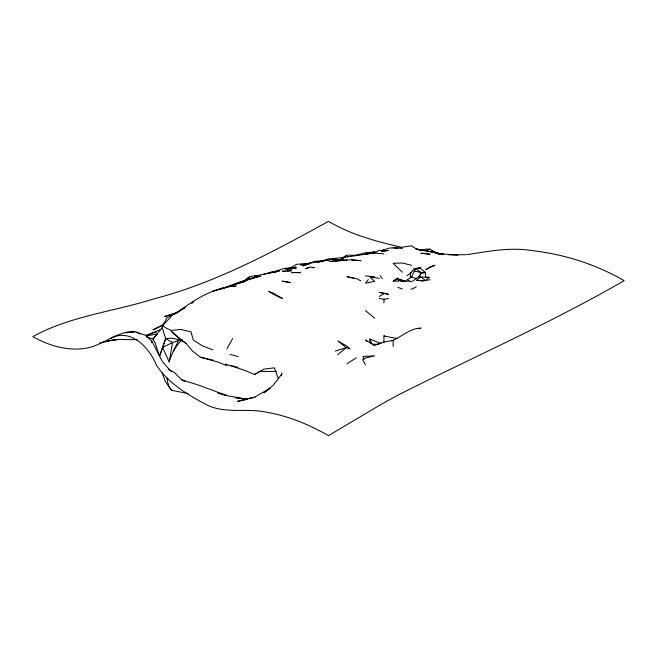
<?xml version="1.0" encoding="UTF-8"?>
<svg xmlns="http://www.w3.org/2000/svg" width="657" height="657" viewBox="0 0 657 657"><rect width="100%" height="100%" fill="white"/><g stroke="black" fill="none" stroke-linecap="round" stroke-linejoin="round"><path stroke-width="0.99" d="M393.173 346.559L393.173 340.392L383.934 341.993L374.695 345.303L373.012 344.909M407.028 275.612L410.477 273.213L414.189 268.664L419.79 267.834L425.514 272.581L425.506 277.188L429.382 277.435L425.564 280.506L430.13 279.742M383.934 302.852L384.09 299.296L379.319 298.483M281.303 375.443L281.631 373.496L282.305 373.168M233.194 286.682L236.109 286.009C215.389 287.109 196.919 297.966 180.675 310.104L184.633 307.755L166.87 317.906L162.681 325.601L162.197 327.613L165.679 338.56L162.591 347.438L169.169 361.908L172.545 342.519L181.233 339.661M151.48 342.74L151.956 341.303L145.846 335.316L136.237 332.228M159.536 356.349L162.591 347.438L172.545 342.519L165.679 338.56L159.536 356.349L155.29 343.225L152.958 339.045L146.741 337.156M398.585 280.999L399.004 279.841L397.797 278.223L393.173 281.196L398.585 280.999L397.797 278.223L393.173 281.196M169.169 361.908C171.682 353.556 175.674 345.41 182.482 339.726M419.831 275.965L420.891 273.468L420.611 272.376L416.267 268.647L414.189 268.664M419.79 267.834L416.267 268.647L414.206 271.062L411.652 276.958L407.028 280.022L409.5 281.525M173.3 351.479L178.581 340.425M226.87 348.892L232.635 338.552M412.448 281.253L418.796 276.663L420.891 273.468L425.514 272.581L423.666 272.179M245.866 280.301C248.034 276.17 252.961 275.792 257.109 275.956L254.588 276.121L277.87 271.407M368.314 279.521L365.514 283.175L374.695 281.385L370.072 277.123L379.311 278.305M281.705 374.227L273.066 385.388L263.827 392.87L270.175 388.221L254.588 397.124L237.53 401.378L246.235 399.546M245.751 280.235L246.925 278.782L245.874 280.046M162.197 327.613L152.958 339.045L157.631 333.912L146.01 335.998M171.436 316.28L162.681 325.601L166.541 328.385L171.436 330.422L180.675 329.469L191.015 331.851L193.207 339.981L201.945 345.598L212.958 349.91M191.721 303.501L193.856 301.481M246.005 280.096L249.964 276.581L243.928 281.122M337.739 354.681L346.264 347.627L350.017 348.974L346.978 346.132L337.739 340.909L346.264 347.627L335.259 351.117M411.652 272.294L410.477 273.213L410.198 277.032L411.652 276.958L416.481 278.634M420.891 276.827L416.267 280.44L425.416 280.482L420.891 276.827L418.796 276.663M182.95 309.077L185.299 307.254M346.978 363.797L356.217 357.868M379.311 296.406L384.797 293.375L388.55 294.369L379.319 292.34L384.797 293.375M225.441 364.044L245.348 370.589L254.588 374.506L263.827 369.177L274.339 367.813L278.231 378.407M342.814 258.127L346.198 256.09L343.126 257.881M341.246 258.562L346.978 255.138L356.217 255.343L354.649 255.63L360.2 254.234L357.014 255.245M254.588 374.506L260.468 371.041M180.675 310.613L171.436 315.179L176.051 313.381L164.513 316.543L178.121 312.28M416.267 286.854L411.652 289.195L410.814 289.023M134.48 331.473L134.085 331.44C117.176 331.473 104.208 344.096 88.284 347.791C69.199 351.733 49.447 346.091 32.85 336.622C69.971 316.132 112.971 311.714 152.958 299.157L153.13 299.107C215.397 282.978 272.491 252.165 328.5 221.36C350.937 234.631 376.289 241.472 401.484 247.287M162.944 324.936L152.958 329.904L162.197 325.387M391.424 340.868C401.641 337.14 409.516 328.295 420.891 328.089L419.117 328.796M160.522 329.559L145.813 335.522M240.733 282.034L249.003 279.373M242.219 281.401L222.255 288.768M239.805 282.428L236.109 284.005L245.348 281.36L226.87 286.937L247.73 279.25L260.772 276.112L250.949 278.814M248.814 279.644L254.588 277.426L250.892 278.757M308.519 263.761L314.637 261.289L323.885 260.714L322.037 261.158M222.288 288.612L226.87 287.134L219.463 289.302M419.256 268.417L420.891 267.769M308.371 263.843L310.022 263.186L296.496 264.344L290.074 268.048L291.544 267.621L286.92 268.787M221.352 288.891L225.064 287.495L212.983 291.191L217.615 289.836M240.733 282.264L245.348 280.547L231.486 285.573L239.797 282.551M382.505 250.374L389.387 248.05L396.467 247.763M153.861 332.861L156.588 331.9M110.195 338.527C130.546 327.465 149.385 347.619 156.506 365.267C168.8 383.91 188.978 395.58 208.392 405.64C225.992 413.409 245.422 408.482 263.827 411.725C286.707 415.29 308.462 424.217 328.5 435.64L374.695 408.202A642.686 371.057 -60 0 1 402.413 392.853C476.424 355.683 552.348 322.127 624.15 280.687C595.924 264.254 564.166 254.243 531.759 250.563C510.07 247.065 488.471 251.352 467.086 254.629M375.18 251.483L365.456 254.202L346.978 256.994L347.553 256.862M146.708 335.259L152.958 333.173M420.891 250.366L425.514 250.728L430.13 249.217L435.862 253.224M321.33 261.149L328.5 258.948L345.631 257.314L343.176 257.79M357.145 255.203L365.456 252.625L373.693 252.247M246.276 280.26L249.044 279.381M321.109 261.272L323.876 260.41L320.657 261.059M305.406 268.508L309.89 267.128M263.827 274.207L273.066 271.727L279.463 270.717M279.529 270.627L272.918 272.45L279.619 270.602M273.361 272.368L279.151 270.717L268.45 272.827C276.786 273.057 283.036 265.822 291.544 268.918L285.278 268.918L296.159 267.103L290.624 268.319M364.758 254.629L369.185 253.446M382.087 250.572L383.934 250.087L381.216 250.67M420.759 250.358L426.401 249.052L430.13 249.217M286.928 269.132L288.776 268.721M99.568 343.061L116.002 339.538L107.649 340.852L120.182 339.472L137.239 339.702M369.152 253.388L365.456 254.136L369.152 253.684M245.348 399.185L236.109 397.822L245.348 399.185L255.064 397.304M317.413 262.472L319.261 262.127M321.109 261.79L323.876 261.272L311.574 262.767L302.959 265.945L310.022 263.457L300.783 264.935L304.495 264.631M287.15 268.968L289.088 268.623L286.534 269.017M323.885 260.714L320.148 261.355L333.107 259.211L343.332 259.761L332.048 259.827M306.351 264.393L308.19 264.081M383.934 299.264L388.558 298.524M399.357 247.632L411.693 245.841L416.267 249.036L419.963 250.095L415.782 248.814L443.376 254.218L437.743 253.471M325.732 260.451L328.5 260.057M382.087 251.327L388.558 250.465L381.627 251.056M373.948 252.428L365.456 254.202L369.004 253.249L374.695 253.002L383.934 253.972M372.848 253.224L374.695 253.002L379.319 250.194L384.304 250.99L381.988 251.056M334.971 261.19L346.978 259.95M306.326 268.417L308.174 268.228M312.789 267.752L314.637 267.571L310.17 267.12M425.416 280.482L420.891 280.917L425.44 280.58M165.679 338.56L171.436 338.125L180.675 340.022L186.555 343.57M285.081 271.136L282.305 271.316L291.544 270.717L286.928 271.021M466.076 254.686L448.608 254.834M285.278 268.918L296.167 268.376L286.92 268.812M334.043 259.835L337.739 259.679L334.158 259.802M276.498 371.402L259.614 371.451M134.48 332.335L125.241 332.508L127.187 332.844M333.124 261.412L329.19 261.47L350.682 259.729L360.833 260.689L351.602 259.983M372.33 344.293L378.769 344.235M354.378 255.474L358.065 255.466M441.348 254.538L443.335 254.588M425.514 272.581L420.611 272.376L414.206 271.062M457.847 255.212L437.891 253.487M422.451 276.967L429.382 277.435M397.789 247.985L393.173 247.632L402.413 248.445M365.456 275.915L374.695 276.794M247.295 399.201L227.987 395.867L218.099 393.009M166.829 377.611L168.627 386.176L171.436 390.291L188.198 393.551M383.934 342.683L383.934 335.941L384.723 336.088M383.934 335.941L397.46 338.642M425.514 250.728L434.745 252.608M180.675 340.022L171.239 331.325L186.432 343.89L192.509 351.052L200.336 357.203L213.492 360.274M440.141 253.947L436.297 252.978L439.771 254.021M411.652 265.346L402.413 263.014L393.173 263.285L402.413 272.244M230.829 365.506L238.105 367.394M230.131 354.435L238.31 356.611M200.336 357.203L217.631 361.974L226.87 365.703M217.968 392.976L226.435 395.473L199.153 385.298L181.718 379.82L183.303 380.797M399.546 280.58L402.413 281.508L399.004 279.841M439.517 253.807L434.753 252.157L438.597 254.054M397.797 287.38L402.413 288.998M400.129 279.907L407.036 281.533L399.366 279.636L405.147 281.631L397.789 278.74M407.028 280.022L411.652 281.828M370.376 343.439L369.817 339.069L381.109 343.496M135.178 331.613L140.302 334.043M356.217 278.543L360.833 280.826M431.6 250.35L438.506 253.98M168.184 368.979L174.171 372.305L180.946 379.064L184.896 381.635M374.695 345.303L365.456 340.096L366.893 341.295M365.456 310.564L374.695 318.218M171.436 371.837L162.197 361.284L151.956 341.303M380.116 275.669L382.382 278.765M171.436 390.291L164.997 380.838L162.197 372.905M365.456 364.857L362.607 359.527L365.637 357.991L374.695 355.815L362.968 356.447L364.208 359.124M369.817 339.069L371.722 343.783M429.867 267.054L425.744 269.731L434.745 265.231L429.867 267.054M296.159 272.54L291.675 272.614L300.643 272.614L296.159 272.54M424.759 253.43L420.891 253.257L430.13 254.292L424.759 253.43M247.196 399.127L245.348 398.873L247.213 399.144M290.402 282.543L282.305 281.204L290.402 282.543M351.602 277.689L346.978 276.704L355.158 278.478L351.602 277.689M273.066 293.129L268.762 291.388L272.836 294.007L282.305 298.483L273.066 293.129"/></g></svg>
